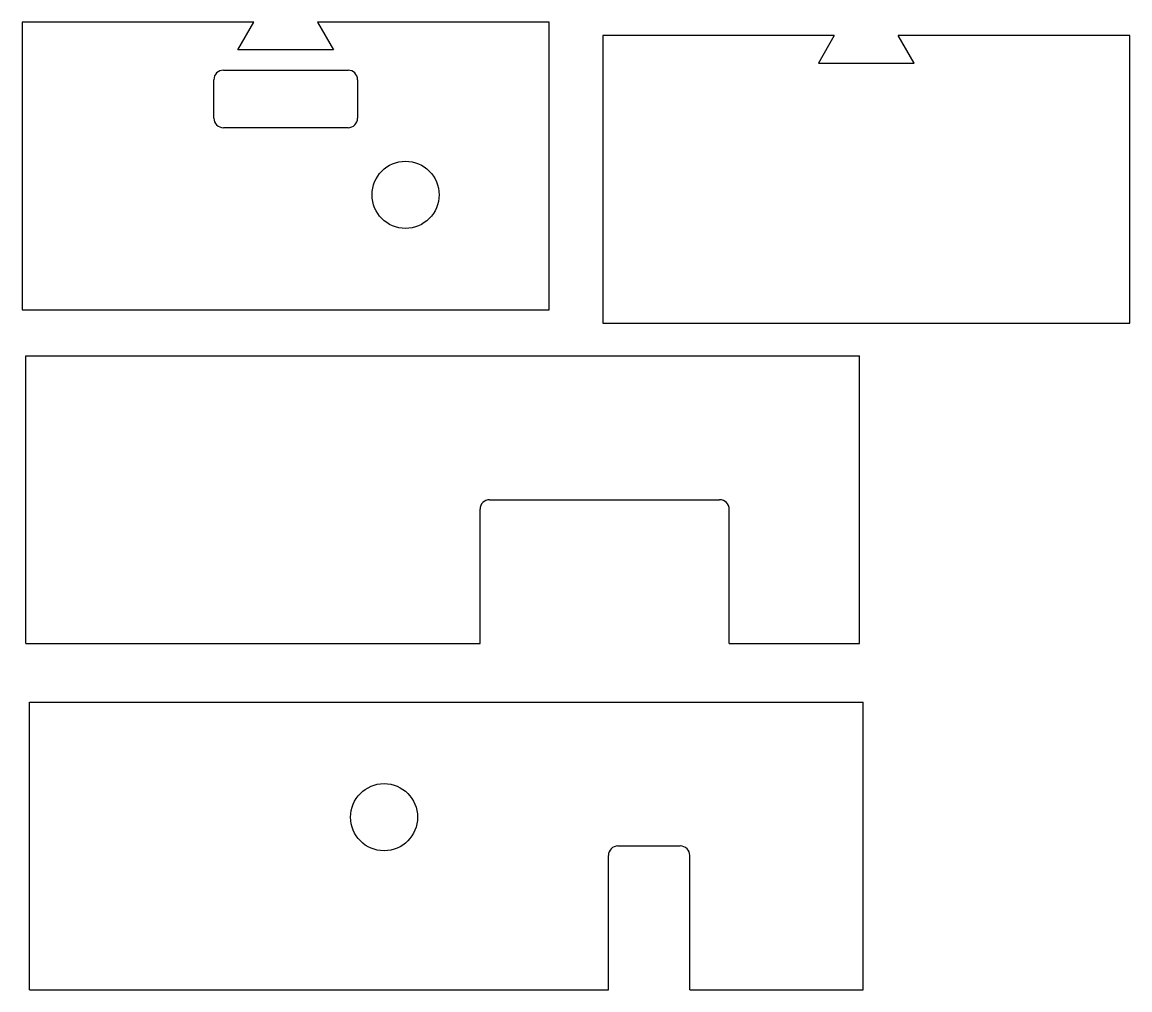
# Model space of a CAD drawing. Header units: millimetres. Extents: x 0 to 125, y 0 to 291.
# Drawn here: x 9.3 to 124.8, y 190.3 to 291.2 of the extents above; entities outside this region: 2.
import ezdxf

# ---------------------------------------------------------------- set-up
doc = ezdxf.new("R2010")
doc.units = ezdxf.units.MM
doc.styles.add('SLDTEXTSTYLE0', font='TXT', dxfattribs={"width": 0.7})

msp = doc.modelspace()

# ---------------------------------------------------------------- linework, layer by layer
at = {"color": 7, "linetype": 'Continuous', "lineweight": 25}
for p, q in [((9.28, 291.23), (9.28, 261.23)), ((33.45, 291.23), (9.28, 291.23)), ((31.78, 288.35), (33.45, 291.23)), ((40.11, 291.23), (41.78, 288.35)), ((64.28, 291.23), (40.11, 291.23)), ((64.28, 261.23), (64.28, 291.23)), ((69.85, 289.84), (69.85, 259.84)), ((94.01, 289.84), (69.85, 289.84)), ((94.01, 289.84), (92.35, 286.95)), ((102.35, 286.95), (100.68, 289.84)), ((124.85, 289.84), (100.68, 289.84)), ((124.85, 259.84), (124.85, 289.84)), ((41.78, 288.35), (31.78, 288.35)), ((92.35, 286.95), (102.35, 286.95)), ((30.28, 286.23), (43.28, 286.23)), ((29.28, 281.23), (29.28, 285.23)), ((44.28, 285.23), (44.28, 281.23)), ((43.28, 280.23), (30.28, 280.23)), ((9.28, 261.23), (64.28, 261.23)), ((69.85, 259.84), (124.85, 259.84)), ((9.65, 226.44), (9.65, 256.44)), ((9.65, 256.44), (96.65, 256.44)), ((96.65, 226.44), (96.65, 256.44)), ((57.05, 226.44), (57.05, 240.44)), ((58.05, 241.44), (82.05, 241.44)), ((83.05, 226.44), (83.05, 240.44)), ((9.65, 226.44), (57.05, 226.44)), ((83.05, 226.44), (96.65, 226.44)), ((10.04, 190.34), (10.04, 220.34)), ((10.04, 220.34), (97.04, 220.34)), ((97.04, 190.34), (97.04, 220.34)), ((71.44, 205.34), (77.94, 205.34)), ((70.44, 190.34), (70.44, 204.34)), ((78.94, 190.34), (78.94, 204.34)), ((10.04, 190.34), (70.44, 190.34)), ((78.94, 190.34), (97.04, 190.34))]:
    msp.add_line(p, q, dxfattribs=at)
for centre in [(49.28, 273.23), (47.04, 208.34)]:
    msp.add_circle(centre, 3.5, dxfattribs=at)
for centre, start, end in [((30.28, 285.23), 90, 180), ((43.28, 285.23), 0, 90), ((30.28, 281.23), 180, 270), ((43.28, 281.23), 270, 0), ((58.05, 240.44), 90, 180), ((82.05, 240.44), 0, 90), ((71.44, 204.34), 90, 180), ((77.94, 204.34), 0, 90)]:
    msp.add_arc(centre, 1, start, end, dxfattribs=at)

# ---------------------------------------------------------------- texts
at = {"color": 7, "linetype": 'Continuous', "char_height": 3.633, "attachment_point": 1, "style": 'SLDTEXTSTYLE0'}
for s, insert in [('SOLIDWORKS Educational Product.', (0, 10.13)), ('For Instructional Use Only.', (0, 4.68))]:
    msp.add_mtext(s, dxfattribs=dict(at, insert=insert))

doc.saveas('drawing.dxf')
